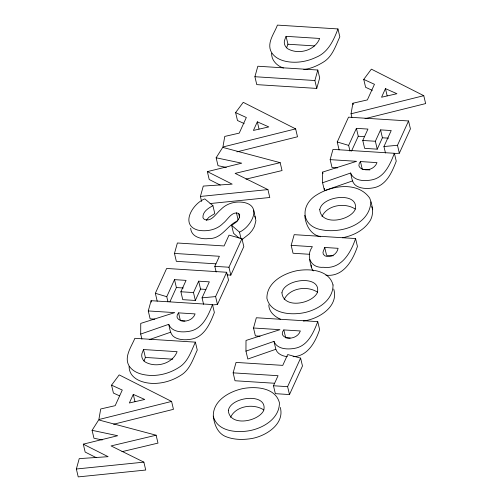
<?xml version="1.0" encoding="UTF-8"?>
<svg xmlns="http://www.w3.org/2000/svg" width="502" height="502" viewBox="0 0 502 502"><rect width="100%" height="100%" fill="white"/><g stroke="black" fill="none" stroke-linecap="round" stroke-linejoin="round"><path stroke-width="0.75" d="M140.698 334.075L140.748 323.395L174.715 312.62L148.266 310.945L151.083 300.692L212.497 304.576L214.367 312.476C210.143 323.47 204.402 337.018 191.231 339.195C185.721 340.155 179.741 340.143 174.734 337.357C170.04 334.734 169.977 328.923 168.722 324.33L140.698 334.075L141.89 339.101M287.345 356.658C282.682 356.219 277.43 354.079 275.849 349.285L247.825 359.03L245.955 351.13L246.005 340.45L279.972 329.676L253.523 328.001L256.34 317.747L317.753 321.631L319.623 329.532C315.526 341.724 307.839 356.32 293.099 356.696M322.585 182.772L322.635 172.092L356.602 161.318L330.153 159.642L332.97 149.389L394.384 153.279L396.254 161.173C392.031 172.167 386.289 185.715 373.118 187.892C367.608 188.852 361.628 188.84 356.621 186.054C351.927 183.431 351.864 177.62 350.609 173.027L322.585 182.772L324.455 190.672L352.479 180.927M324.455 190.672L324.461 188.382M370.852 201.879C369.704 224.814 340.983 233.744 321.6 229.772C300.673 226.226 300.083 204.634 316.925 194.77C332.192 185.232 357.895 181.423 369.654 198.026C372.804 206.171 374.611 215.81 368.43 223.083C362.237 231.278 352.404 235.783 342.546 237.753M213.287 416.152C212.98 400.358 229.665 391.309 243.219 388.517C256.064 386.214 275.472 387.619 279.419 402.755C279.589 418.58 263.13 428.256 249.243 430.735C236.36 433 217.046 431.4 213.287 416.152C214.298 424.805 217.855 434.004 226.848 436.997C234.585 439.84 243.043 439.865 251.113 438.635C265.508 436.357 284.941 424.272 280.292 407.448M268.821 304.846C268.727 311.629 274.669 316.731 280.461 319.203M129.089 366.447C129.158 380.321 146.195 384.35 157.421 383.271C165.673 382.637 173.661 379.851 180.638 375.427C189.869 369.943 193.006 359.181 197.267 350.045L195.397 342.144L134.856 338.31C131.323 347.026 122.827 358.114 130.074 367.307C134.762 373.005 142.317 374.843 149.358 375.377C159.699 375.998 170.065 373.093 178.768 367.527C188.005 362.042 191.136 351.281 195.397 342.144M271.651 53.237C271.212 60.221 277.154 66.063 283.461 68.021M351.896 117.38L351.049 113.791L352.9 103.224L367.357 99.917L374.461 84.305L363.743 79.404L371.373 69.138L423.776 95.681L425.64 103.581L365.036 118.673M121.955 451.681L157.992 443.109L156.122 435.215L111.08 445.927L143.867 462.141L145.731 470.041L78.224 476.9L76.36 469L79.234 458.627L108.125 456.682L83.294 444.163L85.164 452.064L96.202 457.629M215.841 263.832L176.346 261.335L174.476 253.435L177.382 242.993L224.093 245.955L229.025 235.118L241.945 238.688L243.815 246.589L230.82 275.134L227.099 274.895M201.603 201.478L200.411 196.451L203.285 186.079L232.181 184.134L207.351 171.615L209.215 179.515L220.252 185.081M233.141 372.854L236.04 362.419L282.758 365.374L287.69 354.544L300.61 358.114L302.474 366.008L289.485 394.559L275.347 393.662L273.477 385.762L278.058 375.703L233.141 372.854L235.005 380.754L274.506 383.258M254.909 76.724L257.84 66.226L317.816 70.023L319.68 77.923L316.756 88.421L256.773 84.625L254.909 76.724L314.886 80.521L316.756 88.421M314.886 80.521L317.816 70.023M309.709 254.301L293.042 253.246L291.179 245.346L294.191 234.66L355.573 238.55L357.437 246.451C352.749 260.557 343.268 277.229 325.905 275.184M230.543 417.319C235.946 405.71 253.73 403.231 263.795 409.927M284.163 299.525C289.56 287.916 307.343 285.437 317.408 292.133M321.977 216.437C327.379 204.829 345.163 202.356 355.228 209.045M143.967 361.063L145.385 357.443L143.516 349.543L177.106 351.67C172.487 363.762 156.153 368.179 145.304 362.049A18.725 11.734 -13.3 0 1 141.89 353.784L143.516 349.543M286.529 47.853L287.947 44.232L286.077 36.332L319.667 38.459C315.049 50.551 298.715 54.969 287.866 48.845A18.725 11.734 -13.3 0 1 284.452 40.574L286.077 36.332M157.214 301.181L155.35 293.281L166.645 268.463L226.666 272.266L228.529 280.166L217.46 304.482L212.195 304.971M167.95 301.721L166.758 296.695L174.52 279.645L186.066 280.38L180.883 291.762L182.753 299.663L195.353 300.46L200.536 289.077L198.666 281.176L209.334 281.854L202.061 297.843L203.586 304.306M169.921 301.752L176.384 287.546L174.52 279.645M133.275 394.384L129.359 402.981L144.733 399.466L133.275 394.384L134.969 401.562M257.325 121.835L253.416 130.432L268.79 126.918L257.325 121.835L259.019 129.02M195.353 300.46L193.483 292.566L198.666 281.176M216.174 272.084L214.818 266.342L219.393 256.277L174.476 253.435M217.46 304.482L215.596 296.588L226.666 272.266M230.82 275.134L228.956 267.233L241.945 238.688M212.497 304.576C208.274 315.57 202.538 329.117 189.367 331.295C182.163 332.6 171.866 332.261 168.722 324.33M337.959 28.934C333.667 40.292 328.088 52.522 316.015 57.328C308.529 60.905 300.215 62.637 291.919 62.166C283.649 61.683 274.155 58.778 270.565 50.551C267.378 41.484 274.525 33.176 277.411 25.1L337.959 28.934L339.829 36.834C335.568 45.971 332.431 56.732 323.2 62.217C317.277 65.856 310.719 68.674 303.785 69.552M339.101 149.878L337.237 141.978L348.532 117.161L408.553 120.963L410.416 128.863L399.347 153.185L394.083 153.668M350.007 151.133L348.645 145.392L356.407 128.349L367.953 129.077L362.77 140.466L364.634 148.36L377.24 149.163L382.417 137.774L380.554 129.874L391.221 130.551L383.942 146.54L385.473 153.003M351.482 151.158L358.271 136.243L356.407 128.349M385.454 88.634L381.545 97.225L396.919 93.717L385.454 88.634L387.155 95.813M324.725 247.467L322.962 252.255L323.307 254.232L324.982 255.876C330.598 258.279 337.093 254.169 338.097 248.314L324.725 247.467L326.595 255.367L333.278 255.788M377.24 149.163L375.37 141.263L380.554 129.874M289.485 394.559L287.615 386.659L300.61 358.114M399.347 153.185L397.484 145.285L408.553 120.963M317.753 321.631C313.53 332.625 307.795 346.173 294.624 348.35C287.42 349.656 277.123 349.317 273.979 341.385L245.955 351.13M355.573 238.55C350.66 253.171 341.228 269.518 323.357 267.284C310.813 268.319 305.436 256.434 312.388 246.689L291.179 245.346M394.384 153.279C390.161 164.267 384.425 177.815 371.254 179.992C364.05 181.297 353.753 180.958 350.609 173.027M206.259 220.328L208.976 217.222L214.793 213.588L212.923 205.688L204.816 198.899C193.006 203.166 179.459 224.996 197.97 230.154C206.805 231.899 216.713 229.916 223.145 223.302C227.695 219.932 231.736 210.896 238.601 213.388L239.692 214.8L239.184 218.163L236.354 222.047L231.648 225.367L233.518 233.261L239.115 238.099M226.289 167.423L218.012 165.679L216.142 157.779L222.725 147.381L280.172 162.667L282.042 170.561L246.011 179.132M102.232 439.972L93.956 438.227L92.092 430.327L98.674 419.929L156.122 435.215M178.561 312.865L177.35 314.71L177.005 316.994A9.82 6.156 -13.3 0 0 183.801 321.067C188.595 321.33 193.515 318.563 195.102 313.913L178.561 312.865L180.431 320.765M360.449 161.562L359.237 163.407L358.892 165.691A9.82 6.156 -13.3 0 0 365.688 169.77C370.482 170.027 375.402 167.266 376.989 162.61L360.449 161.562L362.318 169.463M283.818 329.921L282.607 331.766L282.262 334.05A9.82 6.156 -13.3 0 0 289.058 338.122C293.852 338.386 298.772 335.618 300.359 330.969L283.818 329.921L285.688 337.821L290.2 338.103M244.179 123.567L237.477 120.505L235.607 112.605L243.244 102.339L295.64 128.882L297.51 136.782L236.906 151.874M119.451 395.808L113.421 393.053L111.557 385.153L119.187 374.887L171.59 401.431L173.454 409.331L113.609 424.234M241.01 238.594L239.485 232.131C250.285 227.437 262.759 206.899 244.744 202.639C236.266 200.794 226.879 203.103 220.849 209.522C216.111 213.224 211.593 222.373 204.32 219.412L202.971 217.793C202.362 211.794 208.386 208.123 212.923 205.688M241.983 239.598L249.425 233.725L252.311 230.242L254.432 226.527L255.901 220.673L253.717 210.162M149.207 339.666L170.592 332.23M351.049 113.791L423.776 95.681M295.64 128.882L222.919 146.992L224.764 136.425L239.228 133.118L246.331 117.506L235.607 112.605M171.59 401.431L98.863 419.54L100.714 408.973L115.171 405.666L122.275 390.054L111.557 385.153M207.351 171.615L241.719 163.175L216.142 157.779M83.294 444.163L117.669 435.723L92.092 430.327M280.172 162.667L235.131 173.378L267.917 189.593L269.787 197.493L210.037 203.561M237.741 220.773C227.255 225.097 221.834 239.172 208.562 238.582C201.34 239.529 191.249 236.9 190.666 228.253M303.296 321.004C318.368 319.303 339.151 306.546 333.704 289.008M200.411 196.451L267.917 189.593M76.36 469L143.867 462.141M383.942 146.54L397.484 145.285M202.061 297.843L215.596 296.588M287.947 44.232L314.503 45.914M358.271 136.243L364.433 136.638M382.417 137.774L388.517 138.163M362.77 140.466L375.37 141.263M337.463 167.888L332.023 167.542L330.153 159.642M363.824 169.557L369.836 169.94M214.818 266.342L228.956 267.233M176.384 287.546L183.312 287.985M200.536 289.077L205.87 289.416M180.883 291.762L193.483 292.566M154.804 319.14L150.136 318.845L148.266 310.945M181.184 320.809L184.943 321.048M260.061 336.196L255.392 335.901L253.523 328.001M145.385 357.443L172.726 359.175M273.477 385.762L287.615 386.659M337.237 141.978L348.645 145.392M155.35 293.281L166.758 296.695M320.502 236.787C310.431 234.66 305.517 224.752 304.72 215.27M372.308 90.366L365.607 87.304L363.743 79.404M231.648 225.367L239.485 232.131M313.392 270.911L312.432 269.863L311.359 267.29L309.496 259.39M254.821 216.262L255.581 218.063M371.725 206.567L372.722 209.773M352.9 103.224L353.239 104.661M322.635 172.092L322.974 173.529M273.979 341.385L275.849 349.285M238.601 213.388L239.623 217.699M236.442 212.804L238.136 219.983M151.083 300.692L151.422 302.129M311.19 265.025L311.359 267.29M228.316 410.573C229.715 426.957 258.122 421.799 263.694 410.529C268.432 392.338 230.644 396.335 228.316 410.573M281.929 292.773C283.335 309.163 311.736 304.005 317.314 292.735C322.046 274.544 284.257 278.541 281.929 292.773M319.749 209.692C321.148 226.076 349.555 220.918 355.127 209.648C359.865 191.457 322.077 195.454 319.749 209.692M333.033 284.96C333.209 300.786 316.749 310.462 302.857 312.941C289.98 315.206 270.66 313.599 266.907 298.357C266.6 282.563 283.279 273.515 296.833 270.716C309.678 268.419 329.086 269.825 333.033 284.96"/></g></svg>
